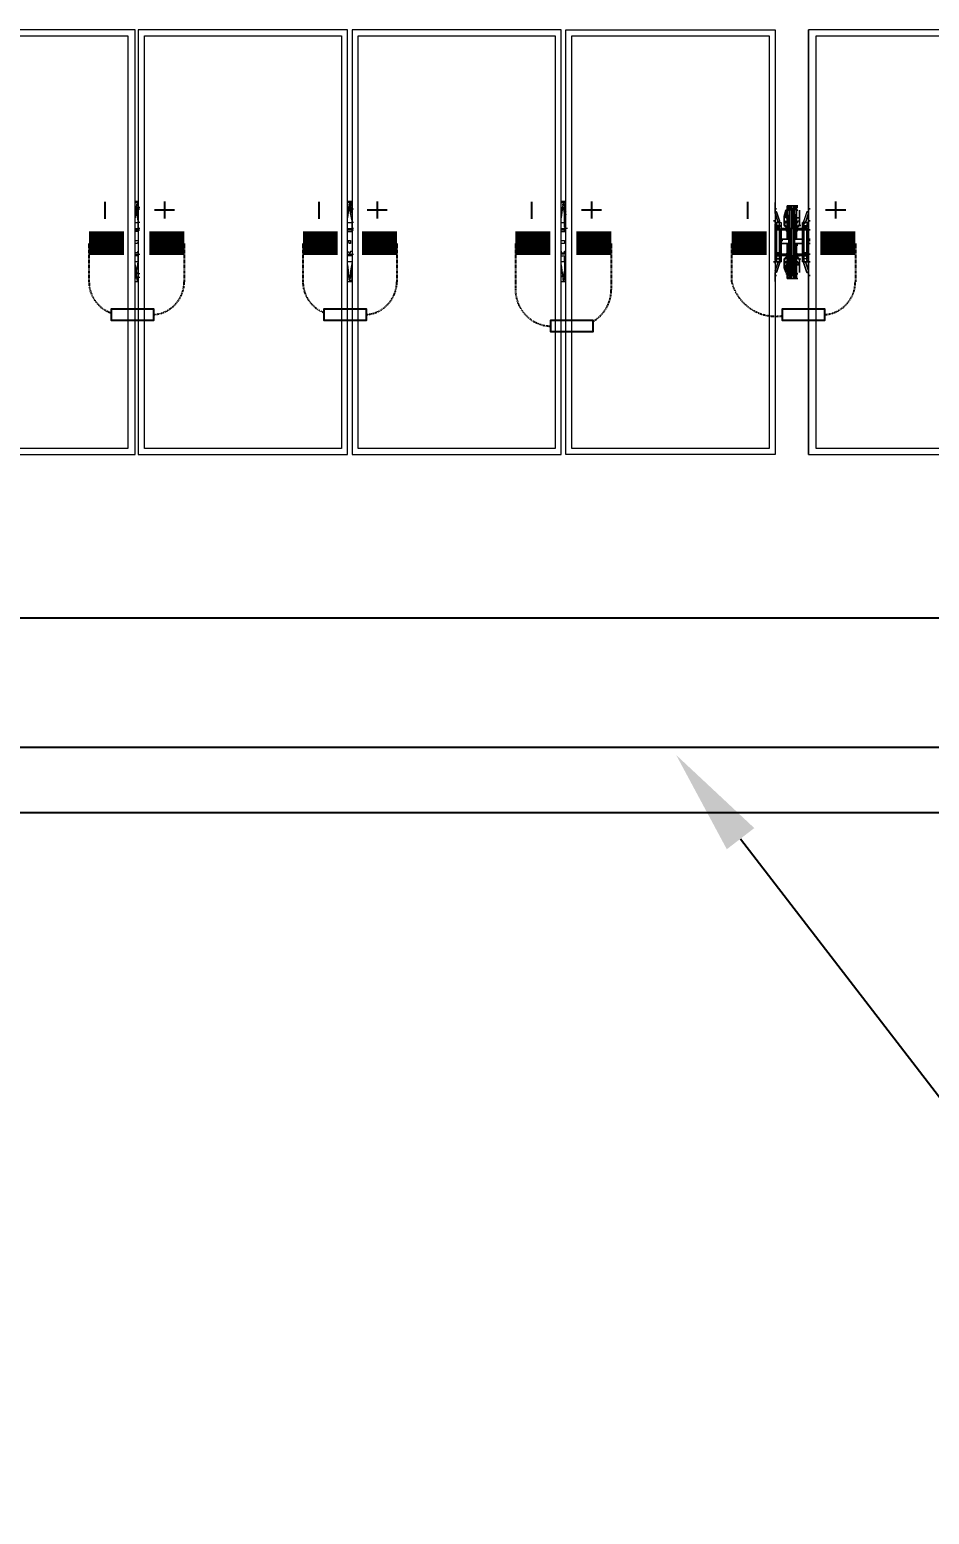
# Model space of a CAD drawing. Header units: feet. Extents: x -13743 to 68376, y -48 to 67763.
# Drawn here: x 4375.5 to 4567.4, y 9135.2 to 9451.6 of the extents above; entities that cross this region are included whole.
import ezdxf
from ezdxf import colors
from ezdxf.entities.mleader import LeaderData, LeaderLine
from ezdxf.lldxf.tags import DXFTag
from ezdxf.math import Vec2, Vec3

# ---------------------------------------------------------------- set-up
doc = ezdxf.new("R2010")
doc.units = ezdxf.units.FT
doc.header["$MEASUREMENT"] = 0
doc.linetypes.add('HIDDEN', pattern=[0.375, 0.25, -0.125])
for name, color, linetype in [('E-DC HARNESS-NEG', 170, 'DC HARNESS CABLE'), ('E-DC HARNESS-POS', 10, 'DC HARNESS CABLE'), ('E-HARN-COMP', 8, 'Continuous'), ('E-TRNK-CABL-NEG', 6, 'HIDDEN'), ('E-TRUNK-CABLE-POS', 6, 'HIDDEN'), ('G-ANNO-TEXT', 1, 'Continuous'), ('Polarity-Text', 7, 'Continuous')]:
    doc.layers.add(name, color=color, linetype=linetype)
doc.styles.add('NEI-A', font='arial.ttf')
doc.styles.get("Standard").update_dxf_attribs({"font": 'arial.ttf'})
tags = doc.linetypes.add('DC HARNESS CABLE', pattern='A,0.5,-0.2,["DH",Standard,S=0.1,R=0,X=-0.1,Y=-0.05],-0.2', length=0.9).pattern_tags.tags
tags[6] = DXFTag(74, 10)

# ---------------------------------------------------------------- blocks, each defined once
blk = doc.blocks.new('A$C4742fff2')
at = {"lineweight": 5}
for points in [[(10.8746, 0), (11.1062, 0), (11.1062, 0.4666), (10.8746, 0.4666)], [(10.8829, 0.0067), (10.8829, 0.46), (11.0979, 0.46), (11.0979, 0.0067)], [(11.1095, 0), (11.3395, 0), (11.3395, 0.4666), (11.1095, 0.4666)], [(11.1162, 0.0067), (11.1162, 0.46), (11.3329, 0.46), (11.3329, 0.0067)], [(11.3445, 0.4666), (11.3445, 0), (11.5745, 0), (11.5745, 0.4666)], [(11.3512, 0.46), (11.5679, 0.46), (11.5679, 0.0067), (11.3512, 0.0067)], [(11.8095, 0), (11.5795, 0), (11.5795, 0.4666), (11.8095, 0.4666)], [(11.5862, 0.0067), (11.5862, 0.46), (11.8029, 0.46), (11.8029, 0.0067)], [(11.8462, 0), (12.0778, 0), (12.0778, 0.4666), (11.8462, 0.4666)], [(11.8545, 0.0067), (11.8545, 0.46), (12.0712, 0.46), (12.0712, 0.0067)], [(11.8095, 0.27), (11.8095, 0.2683), (11.8095, 0.27), (11.8095, 0.2767)], [(11.8145, 0.215), (11.8162, 0.215), (11.8162, 0.2117), (11.8145, 0.2117), (11.8145, 0.215), (11.8112, 0.215), (11.8112, 0.2167), (11.8095, 0.2167), (11.8095, 0.25), (11.8112, 0.25), (11.8112, 0.2517), (11.8095, 0.2517), (11.8095, 0.2533), (11.8095, 0.2517), (11.8112, 0.2517), (11.8112, 0.25), (11.8095, 0.25), (11.8095, 0.2517), (11.8095, 0.25), (11.8095, 0.2167), (11.8112, 0.2167), (11.8112, 0.215), (11.8112, 0.2117), (11.8095, 0.2117), (11.8129, 0.2117), (11.8145, 0.2117), (11.8145, 0.21), (11.8112, 0.2), (11.8145, 0.21), (11.8145, 0.2117), (11.8129, 0.2117), (11.8145, 0.2117), (11.8145, 0.21), (11.8145, 0.2117), (11.8162, 0.2117), (11.8145, 0.2117), (11.8162, 0.2117), (11.8162, 0.215), (11.8145, 0.215), (11.8162, 0.215), (11.8162, 0.2517), (11.8145, 0.2517), (11.8112, 0.2517), (11.8112, 0.255), (11.8095, 0.255), (11.8129, 0.255), (11.8145, 0.255), (11.8145, 0.2567), (11.8112, 0.2667), (11.8145, 0.2567), (11.8145, 0.255), (11.8129, 0.255), (11.8145, 0.255), (11.8145, 0.2567), (11.8145, 0.255), (11.8162, 0.255), (11.8162, 0.2517), (11.8145, 0.2517), (11.8145, 0.255), (11.8129, 0.255), (11.8095, 0.255), (11.8112, 0.255), (11.8112, 0.2517), (11.8145, 0.2517), (11.8145, 0.255), (11.8162, 0.255), (11.8162, 0.2517), (11.8145, 0.2517), (11.8162, 0.2517), (11.8162, 0.215)], [(11.8229, 0.255), (11.8229, 0.25), (11.8212, 0.25), (11.8212, 0.2517), (11.8195, 0.2517), (11.8195, 0.2617), (11.8195, 0.2517), (11.8212, 0.25), (11.8195, 0.2517), (11.8212, 0.2567), (11.8212, 0.255)], [(11.8262, 0.2483), (11.8262, 0.2683), (11.8245, 0.2683), (11.8245, 0.2483)], [(11.8262, 0.2633), (11.8245, 0.2633)], [(11.8262, 0.2617), (11.8245, 0.2617)], [(11.8279, 0.27), (11.8262, 0.27)], [(11.8295, 0.2483), (11.8295, 0.2183), (11.8312, 0.2183), (11.8312, 0.2483), (11.8312, 0.2683), (11.8295, 0.2683), (11.8295, 0.2483), (11.8279, 0.2483), (11.8279, 0.2683), (11.8279, 0.2483)], [(11.8295, 0.2683), (11.8295, 0.2483), (11.8312, 0.2483), (11.8312, 0.2683)], [(11.8345, 0.2717), (11.8329, 0.2717), (11.8329, 0.27), (11.8312, 0.27), (11.8329, 0.27), (11.8312, 0.27), (11.8329, 0.27), (11.8329, 0.2717), (11.8329, 0.2617), (11.8312, 0.2617), (11.8329, 0.2617), (11.8329, 0.24), (11.8329, 0.2383), (11.8312, 0.2383), (11.8329, 0.2383), (11.8329, 0.24), (11.8329, 0.2367), (11.8329, 0.24), (11.8329, 0.2367), (11.8329, 0.24), (11.8329, 0.2617), (11.8329, 0.2717)], [(11.8329, 0.2717), (11.8312, 0.2717)], [(11.8329, 0.2633), (11.8312, 0.2633)], [(11.8345, 0.2733), (11.8329, 0.2733)], [(11.8362, 0.2683), (11.8362, 0.26), (11.8329, 0.26), (11.8329, 0.2683), (11.8345, 0.2683), (11.8329, 0.2683), (11.8329, 0.26), (11.8329, 0.2567), (11.8329, 0.26), (11.8362, 0.26), (11.8362, 0.2683), (11.8362, 0.2517), (11.8362, 0.2533), (11.8362, 0.2517)], [(11.8362, 0.2517), (11.8345, 0.25), (11.8362, 0.2517), (11.8379, 0.2517), (11.8362, 0.2517), (11.8345, 0.25), (11.8362, 0.2517), (11.8345, 0.25), (11.8345, 0.2517), (11.8345, 0.25), (11.8362, 0.2517), (11.8362, 0.2617)], [(11.8462, 0.2683), (11.8462, 0.27), (11.8462, 0.2767), (11.8462, 0.27)], [(11.8112, 0.2467), (11.8095, 0.2467)], [(11.8129, 0.25), (11.8112, 0.2483), (11.8129, 0.2467), (11.8145, 0.2483)], [(11.8129, 0.25), (11.8112, 0.25), (11.8112, 0.2483), (11.8112, 0.2467), (11.8129, 0.2467), (11.8145, 0.2467), (11.8145, 0.2483), (11.8145, 0.25)], [(11.8129, 0.25), (11.8112, 0.25), (11.8112, 0.2483), (11.8112, 0.2467), (11.8129, 0.2467), (11.8145, 0.2467), (11.8145, 0.2483), (11.8145, 0.25)], [(11.8129, 0.25), (11.8112, 0.2483), (11.8129, 0.2467), (11.8145, 0.2483)], [(11.8145, 0.2483), (11.8129, 0.2483)], [(11.8145, 0.2483), (11.8129, 0.2483)], [(11.8162, 0.2483), (11.8212, 0.2483), (11.8229, 0.2483)], [(11.8229, 0.2467), (11.8162, 0.2467)], [(11.8195, 0.26), (11.8195, 0.2583)], [(11.8195, 0.2517), (11.8212, 0.2517), (11.8212, 0.25), (11.8229, 0.25), (11.8229, 0.255), (11.8212, 0.255), (11.8212, 0.2567)], [(11.8229, 0.2483), (11.8212, 0.2483)], [(11.8229, 0.2483), (11.8212, 0.2483)], [(11.8245, 0.2483), (11.8229, 0.2483)], [(11.8262, 0.2183), (11.8245, 0.2183), (11.8245, 0.2483), (11.8245, 0.2183)], [(11.8279, 0.2183), (11.8279, 0.2483), (11.8262, 0.2483), (11.8262, 0.2183)], [(11.8312, 0.2183), (11.8312, 0.2483), (11.8295, 0.2483), (11.8295, 0.2183)], [(11.8362, 0.2567), (11.8362, 0.2517), (11.8345, 0.2517), (11.8345, 0.25), (11.8329, 0.25), (11.8329, 0.255), (11.8345, 0.255), (11.8345, 0.2567)], [(11.8362, 0.2567), (11.8362, 0.2517), (11.8345, 0.2517), (11.8345, 0.25), (11.8329, 0.25), (11.8329, 0.255), (11.8345, 0.255), (11.8345, 0.2567)], [(11.8345, 0.2483), (11.8329, 0.2483), (11.8395, 0.2483)], [(11.8395, 0.2467), (11.8329, 0.2467)], [(11.8362, 0.2583), (11.8362, 0.26)], [(11.8412, 0.255), (11.8412, 0.2567), (11.8412, 0.255), (11.8395, 0.255), (11.8395, 0.2517), (11.8412, 0.2517), (11.8412, 0.2533), (11.8429, 0.255)], [(11.8429, 0.255), (11.8412, 0.2533), (11.8412, 0.2517), (11.8395, 0.2517), (11.8395, 0.215), (11.8412, 0.215), (11.8395, 0.215), (11.8395, 0.2117), (11.8412, 0.2117), (11.8412, 0.21), (11.8412, 0.2117), (11.8395, 0.2117), (11.8395, 0.215), (11.8412, 0.215), (11.8395, 0.215), (11.8395, 0.2517), (11.8412, 0.2517), (11.8395, 0.2517), (11.8395, 0.255), (11.8412, 0.255)], [(11.8429, 0.25), (11.8412, 0.2483), (11.8429, 0.2467), (11.8445, 0.2483)], [(11.8429, 0.25), (11.8412, 0.2483), (11.8429, 0.2467), (11.8445, 0.2483)], [(11.8429, 0.2467), (11.8445, 0.2467), (11.8445, 0.2483), (11.8445, 0.25), (11.8429, 0.25), (11.8412, 0.25), (11.8412, 0.2483), (11.8412, 0.2467)], [(11.8445, 0.2483), (11.8429, 0.2483)], [(11.8445, 0.2483), (11.8429, 0.2483)], [(11.8462, 0.25), (11.8462, 0.2517), (11.8462, 0.25), (11.8462, 0.2167), (11.8445, 0.2167), (11.8462, 0.2167), (11.8462, 0.25), (11.8445, 0.25), (11.8445, 0.2517), (11.8445, 0.25)], [(11.8479, 0.2467), (11.8462, 0.2467)], [(11.1079, 0.235), (11.1095, 0.235), (11.1095, 0.2333), (11.1079, 0.2317), (11.1062, 0.2317), (11.1062, 0.2333), (11.1062, 0.235)], [(11.3412, 0.235), (11.3429, 0.235), (11.3429, 0.2317), (11.3412, 0.2317), (11.3412, 0.2333), (11.3395, 0.2333), (11.3395, 0.235)], [(11.5762, 0.235), (11.5779, 0.235), (11.5779, 0.2317), (11.5745, 0.2317), (11.5745, 0.2333), (11.5745, 0.235)], [(11.8112, 0.2367), (11.8095, 0.2367)], [(11.8112, 0.235), (11.8095, 0.235)], [(11.8112, 0.2317), (11.8095, 0.2317)], [(11.8112, 0.2317), (11.8095, 0.2317)], [(11.8245, 0.2367), (11.8162, 0.2367), (11.8245, 0.2367), (11.8262, 0.2367), (11.8245, 0.2367), (11.8229, 0.2367)], [(11.8229, 0.2367), (11.8229, 0.24)], [(11.8229, 0.23), (11.8229, 0.2317), (11.8229, 0.23), (11.8245, 0.23), (11.8262, 0.23), (11.8245, 0.23)], [(11.8229, 0.2267), (11.8229, 0.23)], [(11.8262, 0.23), (11.8245, 0.23)], [(11.8395, 0.2367), (11.8312, 0.2367)], [(11.8395, 0.235), (11.8395, 0.2317), (11.8312, 0.2317), (11.8395, 0.2317)], [(11.8345, 0.2367), (11.8329, 0.2367)], [(11.8345, 0.2367), (11.8329, 0.2367)], [(11.8329, 0.2317), (11.8329, 0.23), (11.8345, 0.23), (11.8329, 0.23), (11.8329, 0.2267), (11.8329, 0.23)], [(11.8345, 0.23), (11.8329, 0.23), (11.8329, 0.2267), (11.8329, 0.23)], [(11.8479, 0.2367), (11.8462, 0.2367)], [(11.8479, 0.235), (11.8462, 0.235)], [(11.8479, 0.2317), (11.8462, 0.2317)], [(11.8479, 0.2317), (11.8462, 0.2317)], [(11.8145, 0.22), (11.8145, 0.2183), (11.8129, 0.2183), (11.8112, 0.2183), (11.8112, 0.22), (11.8095, 0.22), (11.8112, 0.22), (11.8129, 0.22), (11.8145, 0.22), (11.8129, 0.22), (11.8145, 0.22), (11.8129, 0.22), (11.8145, 0.22), (11.8129, 0.22), (11.8145, 0.22), (11.8129, 0.22), (11.8145, 0.22), (11.8129, 0.22), (11.8145, 0.22), (11.8129, 0.22), (11.8145, 0.22), (11.8129, 0.22), (11.8145, 0.22), (11.8129, 0.22)], [(11.8095, 0.2167), (11.8095, 0.215)], [(11.8095, 0.2133), (11.8095, 0.215), (11.8145, 0.215), (11.8145, 0.2117), (11.8129, 0.2117), (11.8095, 0.2117), (11.8112, 0.2117), (11.8112, 0.215), (11.8095, 0.215)], [(11.8129, 0.2217), (11.8112, 0.2217), (11.8112, 0.22), (11.8112, 0.2183), (11.8129, 0.2183), (11.8145, 0.2183), (11.8145, 0.22), (11.8145, 0.2217)], [(11.8129, 0.2217), (11.8112, 0.22), (11.8129, 0.2183), (11.8145, 0.22)], [(11.8129, 0.2217), (11.8112, 0.22), (11.8129, 0.2183), (11.8145, 0.22)], [(11.8129, 0.2217), (11.8112, 0.2217), (11.8112, 0.22), (11.8112, 0.2183), (11.8129, 0.2183), (11.8145, 0.2183), (11.8145, 0.22), (11.8145, 0.2217)], [(11.8145, 0.22), (11.8145, 0.2183), (11.8129, 0.2183), (11.8112, 0.2183), (11.8112, 0.22), (11.8129, 0.22)], [(11.8129, 0.22), (11.8145, 0.22), (11.8129, 0.22), (11.8129, 0.2217)], [(11.8229, 0.2117), (11.8229, 0.2083), (11.8229, 0.2117), (11.8212, 0.2117), (11.8212, 0.21), (11.8195, 0.215), (11.8212, 0.215), (11.8212, 0.2167), (11.8229, 0.2167)], [(11.8195, 0.215), (11.8212, 0.2167), (11.8212, 0.215), (11.8212, 0.2167), (11.8195, 0.215), (11.8212, 0.2167)], [(11.8212, 0.21), (11.8195, 0.215), (11.8212, 0.215), (11.8212, 0.2167), (11.8229, 0.2167), (11.8229, 0.2117), (11.8212, 0.2117)], [(11.8212, 0.2), (11.8195, 0.205), (11.8195, 0.215), (11.8195, 0.2133), (11.8195, 0.215), (11.8195, 0.205), (11.8212, 0.2), (11.8212, 0.2083), (11.8229, 0.2083), (11.8229, 0.1983), (11.8212, 0.1983), (11.8229, 0.1983), (11.8229, 0.2083), (11.8212, 0.2083)], [(11.8229, 0.2183), (11.8212, 0.2183)], [(11.8345, 0.2167), (11.8362, 0.215), (11.8345, 0.2167), (11.8345, 0.215)], [(11.8429, 0.2217), (11.8412, 0.22), (11.8429, 0.2183), (11.8445, 0.22)], [(11.8429, 0.2183), (11.8445, 0.2183), (11.8445, 0.22), (11.8445, 0.2217), (11.8429, 0.2217), (11.8412, 0.2217), (11.8412, 0.22), (11.8412, 0.2183)], [(11.8429, 0.2217), (11.8412, 0.22), (11.8429, 0.2183), (11.8445, 0.22)], [(11.8429, 0.2183), (11.8445, 0.2183), (11.8445, 0.22), (11.8445, 0.2217), (11.8429, 0.2217), (11.8412, 0.2217), (11.8412, 0.22), (11.8412, 0.2183)], [(11.8429, 0.2117), (11.8412, 0.2117), (11.8429, 0.2117), (11.8462, 0.2117), (11.8445, 0.2133), (11.8445, 0.215), (11.8462, 0.215), (11.8462, 0.2167), (11.8462, 0.215), (11.8462, 0.2133), (11.8462, 0.215), (11.8445, 0.215), (11.8445, 0.2167), (11.8445, 0.215), (11.8412, 0.215), (11.8412, 0.2133)], [(11.8445, 0.2117), (11.8429, 0.2117), (11.8412, 0.2117), (11.8412, 0.21), (11.8445, 0.2), (11.8412, 0.21), (11.8412, 0.2117), (11.8429, 0.2117), (11.8462, 0.2117), (11.8445, 0.2133), (11.8445, 0.215), (11.8412, 0.215), (11.8412, 0.2133), (11.8429, 0.2117)], [(11.8429, 0.22), (11.8445, 0.22), (11.8429, 0.2217)], [(11.8429, 0.22), (11.8445, 0.22), (11.8429, 0.2217)], [(11.8479, 0.22), (11.8462, 0.22)], [(11.8095, 0.19), (11.8095, 0.1967), (11.8095, 0.1983), (11.8095, 0.1967)], [(11.8195, 0.21), (11.8195, 0.2083)], [(11.8245, 0.195), (11.8262, 0.195), (11.8262, 0.1967), (11.8262, 0.195), (11.8262, 0.1967), (11.8279, 0.1967), (11.8262, 0.1967), (11.8262, 0.195), (11.8245, 0.195), (11.8262, 0.195), (11.8245, 0.195), (11.8245, 0.1933), (11.8229, 0.1933), (11.8245, 0.1933), (11.8245, 0.195), (11.8262, 0.195)], [(11.8262, 0.205), (11.8245, 0.205)], [(11.8262, 0.2033), (11.8245, 0.2033)], [(11.8262, 0.195), (11.8262, 0.1967)], [(11.8312, 0.2), (11.8295, 0.2)], [(11.8312, 0.1967), (11.8295, 0.1967)], [(11.8295, 0.1967), (11.8295, 0.195)], [(11.8329, 0.2033), (11.8312, 0.2033)], [(11.8329, 0.1967), (11.8312, 0.1967)], [(11.8362, 0.21), (11.8345, 0.21), (11.8345, 0.2117), (11.8329, 0.2117), (11.8329, 0.2083), (11.8362, 0.2083)], [(11.8462, 0.1967), (11.8462, 0.1983), (11.8462, 0.1967), (11.8462, 0.19)], [(11.8245, 0.1933), (11.8245, 0.195), (11.8262, 0.195), (11.8279, 0.195), (11.8262, 0.195), (11.8245, 0.195), (11.8245, 0.1933), (11.8262, 0.1933), (11.8245, 0.1933), (11.8262, 0.1933)], [(11.8329, 0.195), (11.8312, 0.195)]]:
    blk.add_lwpolyline(points, close=True, dxfattribs=at)
for points in [[(11.8029, 0.46), (11.8029, 0.0067)], [(11.8095, 0.4666), (11.8095, 0)], [(11.8462, 0), (11.8462, 0.4666)], [(11.8545, 0.0067), (11.8545, 0.46)], [(11.1062, 0.2783), (11.1095, 0.2783)], [(11.3395, 0.2783), (11.3445, 0.2783)], [(11.5745, 0.2783), (11.5795, 0.2783)], [(11.1062, 0.2733), (11.1062, 0.27)], [(11.1095, 0.27), (11.1095, 0.2717), (11.1079, 0.2717), (11.1079, 0.275), (11.1095, 0.275)], [(11.1112, 0.255), (11.1095, 0.255), (11.1095, 0.2567), (11.1079, 0.265), (11.1079, 0.275)], [(11.3462, 0.255), (11.3445, 0.255), (11.3445, 0.2567), (11.3429, 0.265), (11.3412, 0.275), (11.3429, 0.275), (11.3429, 0.2717), (11.3445, 0.27)], [(11.3412, 0.2733), (11.3412, 0.27)], [(11.5795, 0.255), (11.5779, 0.255), (11.5779, 0.265), (11.5762, 0.275), (11.5779, 0.2733), (11.5779, 0.2717), (11.5779, 0.27)], [(11.5762, 0.2733), (11.5762, 0.27)], [(11.8095, 0.27), (11.8095, 0.27)], [(11.8095, 0.2667), (11.8095, 0.2667)], [(11.8095, 0.2667), (11.8095, 0.2667)], [(11.8229, 0.22), (11.8162, 0.22), (11.8229, 0.22), (11.8229, 0.2183), (11.8245, 0.2183), (11.8245, 0.1983), (11.8262, 0.1983), (11.8262, 0.1967), (11.8279, 0.1967), (11.8279, 0.2), (11.8279, 0.2183), (11.8295, 0.2183), (11.8295, 0.1983), (11.8312, 0.1983), (11.8312, 0.2183), (11.8312, 0.1983), (11.8295, 0.1983), (11.8295, 0.2183), (11.8279, 0.2183), (11.8279, 0.2), (11.8262, 0.2), (11.8279, 0.2), (11.8279, 0.1967), (11.8262, 0.1967), (11.8262, 0.1983), (11.8262, 0.2183), (11.8279, 0.2183), (11.8279, 0.2483), (11.8262, 0.2483), (11.8262, 0.2683), (11.8245, 0.2683), (11.8245, 0.2483), (11.8262, 0.2483), (11.8262, 0.2183), (11.8262, 0.1983), (11.8245, 0.1983), (11.8245, 0.2183)], [(11.8212, 0.2517), (11.8195, 0.2517), (11.8212, 0.25), (11.8212, 0.2517), (11.8212, 0.25), (11.8195, 0.2517), (11.8195, 0.2617), (11.8212, 0.2683), (11.8229, 0.2683), (11.8229, 0.26), (11.8229, 0.2567), (11.8229, 0.26), (11.8229, 0.2683), (11.8245, 0.2683), (11.8245, 0.27), (11.8229, 0.2717), (11.8229, 0.2733), (11.8229, 0.2717), (11.8229, 0.27), (11.8245, 0.27)], [(11.8229, 0.2683), (11.8212, 0.2683), (11.8212, 0.26), (11.8229, 0.26), (11.8212, 0.26), (11.8212, 0.2683), (11.8195, 0.2617), (11.8195, 0.2517), (11.8195, 0.2533), (11.8195, 0.2517), (11.8212, 0.25), (11.8195, 0.2517), (11.8212, 0.2517)], [(11.8195, 0.2617), (11.8195, 0.2617)], [(11.8195, 0.2617), (11.8195, 0.2617)], [(11.8295, 0.27), (11.8312, 0.27), (11.8295, 0.27), (11.8279, 0.27), (11.8279, 0.2683), (11.8262, 0.2683), (11.8262, 0.2717), (11.8245, 0.2717), (11.8262, 0.2717), (11.8245, 0.2717), (11.8245, 0.2733), (11.8229, 0.2733), (11.8245, 0.2733), (11.8245, 0.2717), (11.8229, 0.2717), (11.8229, 0.2617), (11.8229, 0.24), (11.8245, 0.2383), (11.8229, 0.24), (11.8229, 0.2617), (11.8229, 0.2717), (11.8245, 0.27), (11.8245, 0.2683)], [(11.8279, 0.27), (11.8262, 0.27), (11.8279, 0.27), (11.8295, 0.27), (11.8312, 0.27), (11.8295, 0.27), (11.8279, 0.27), (11.8279, 0.2683), (11.8262, 0.2683), (11.8262, 0.2717), (11.8245, 0.2717), (11.8262, 0.2717), (11.8245, 0.2717), (11.8229, 0.2717), (11.8229, 0.27), (11.8245, 0.27), (11.8262, 0.27), (11.8245, 0.27)], [(11.8245, 0.2733), (11.8295, 0.2733), (11.8329, 0.2733), (11.8329, 0.2717), (11.8312, 0.2717), (11.8329, 0.2717), (11.8312, 0.27), (11.8312, 0.2683), (11.8312, 0.27), (11.8329, 0.2717), (11.8329, 0.2733), (11.8312, 0.2733), (11.8312, 0.2717), (11.8295, 0.2717), (11.8295, 0.2683), (11.8312, 0.2683), (11.8295, 0.2683), (11.8295, 0.2717), (11.8312, 0.2717), (11.8295, 0.2717), (11.8312, 0.2717), (11.8295, 0.2717), (11.8312, 0.2717), (11.8295, 0.2717), (11.8312, 0.2717), (11.8295, 0.2717), (11.8312, 0.2733), (11.8329, 0.2733), (11.8312, 0.2733), (11.8295, 0.2717), (11.8312, 0.2717), (11.8312, 0.2733), (11.8329, 0.2733), (11.8295, 0.2733), (11.8245, 0.2733), (11.8262, 0.2717), (11.8279, 0.2717), (11.8262, 0.2717), (11.8279, 0.2717), (11.8262, 0.2717), (11.8279, 0.2717), (11.8262, 0.2717), (11.8245, 0.2733), (11.8262, 0.2733), (11.8245, 0.2733), (11.8262, 0.2733), (11.8245, 0.2733), (11.8262, 0.2733)], [(11.8345, 0.2683), (11.8329, 0.2683)], [(11.8362, 0.2617), (11.8362, 0.2617)], [(11.8362, 0.2617), (11.8362, 0.2617)], [(11.8445, 0.2667), (11.8412, 0.2567), (11.8412, 0.255), (11.8429, 0.255)], [(11.8445, 0.2667), (11.8412, 0.2567), (11.8412, 0.255), (11.8429, 0.255)], [(11.8462, 0.2667), (11.8462, 0.2667)], [(11.8462, 0.2667), (11.8462, 0.2667)], [(11.1062, 0.2483), (11.1095, 0.2483)], [(11.1062, 0.2467), (11.1095, 0.2467), (11.1112, 0.2467)], [(11.1095, 0.2467), (11.1095, 0.245), (11.1062, 0.245)], [(11.1112, 0.2483), (11.1095, 0.2483), (11.1095, 0.255)], [(11.3395, 0.2483), (11.3445, 0.2483)], [(11.3395, 0.2467), (11.3445, 0.2467), (11.3462, 0.2467)], [(11.3395, 0.245), (11.3429, 0.245), (11.3445, 0.245), (11.3445, 0.2467)], [(11.3462, 0.2483), (11.3445, 0.2483), (11.3445, 0.255)], [(11.5745, 0.2483), (11.5795, 0.2483), (11.5779, 0.2483)], [(11.5745, 0.2467), (11.5779, 0.2467), (11.5795, 0.2467)], [(11.5745, 0.245), (11.5779, 0.245), (11.5795, 0.245)], [(11.5812, 0.2483), (11.5795, 0.2483), (11.5779, 0.25), (11.5779, 0.255)], [(11.5779, 0.245), (11.5779, 0.2467)], [(11.8129, 0.2467), (11.8145, 0.2467), (11.8145, 0.2483), (11.8129, 0.2483), (11.8145, 0.2483), (11.8145, 0.2467), (11.8129, 0.2467), (11.8112, 0.2467), (11.8112, 0.2483), (11.8112, 0.2467), (11.8129, 0.2467), (11.8145, 0.2467)], [(11.8129, 0.2483), (11.8112, 0.2483)], [(11.8129, 0.2483), (11.8112, 0.2483)], [(11.8129, 0.25), (11.8129, 0.2483), (11.8129, 0.25)], [(11.8129, 0.2483), (11.8129, 0.25), (11.8129, 0.2483)], [(11.8129, 0.2483), (11.8145, 0.2483)], [(11.8129, 0.2483), (11.8145, 0.2483)], [(11.8129, 0.2483), (11.8145, 0.2483)], [(11.8129, 0.2483), (11.8145, 0.2483)], [(11.8129, 0.2483), (11.8145, 0.2483)], [(11.8129, 0.2483), (11.8145, 0.2483)], [(11.8129, 0.2483), (11.8145, 0.2483)], [(11.8129, 0.2483), (11.8145, 0.2483)], [(11.8129, 0.2483), (11.8145, 0.2483)], [(11.8129, 0.2483), (11.8145, 0.2483)], [(11.8129, 0.2483), (11.8145, 0.2483)], [(11.8129, 0.2483), (11.8145, 0.2483)], [(11.8129, 0.2483), (11.8145, 0.2483)], [(11.8129, 0.2483), (11.8145, 0.2483)], [(11.8145, 0.2517), (11.8145, 0.2517)], [(11.8162, 0.2517), (11.8162, 0.2517)], [(11.8162, 0.2517), (11.8162, 0.2517)], [(11.8212, 0.2483), (11.8229, 0.2483)], [(11.8229, 0.245), (11.8212, 0.2467)], [(11.8329, 0.2483), (11.8345, 0.2483), (11.8329, 0.2483), (11.8345, 0.2483), (11.8362, 0.2483), (11.8345, 0.2483), (11.8362, 0.2483)], [(11.8345, 0.2467), (11.8329, 0.245)], [(11.8395, 0.2517), (11.8395, 0.2517)], [(11.8395, 0.2517), (11.8395, 0.2517)], [(11.8412, 0.2517), (11.8445, 0.2517)], [(11.8412, 0.2517), (11.8412, 0.2517)], [(11.8412, 0.2517), (11.8445, 0.2517)], [(11.8412, 0.2517), (11.8412, 0.2517)], [(11.8412, 0.2483), (11.8412, 0.2467), (11.8429, 0.2467), (11.8445, 0.2467), (11.8445, 0.2483), (11.8445, 0.25), (11.8429, 0.25), (11.8412, 0.25), (11.8412, 0.2483), (11.8412, 0.2467), (11.8429, 0.2467)], [(11.8429, 0.2483), (11.8412, 0.2483)], [(11.8429, 0.2483), (11.8412, 0.2483), (11.8412, 0.2467), (11.8445, 0.2467)], [(11.8462, 0.255), (11.8429, 0.255)], [(11.8429, 0.255), (11.8445, 0.255)], [(11.8462, 0.255), (11.8429, 0.255)], [(11.8429, 0.255), (11.8445, 0.255)], [(11.8445, 0.2483), (11.8429, 0.25), (11.8429, 0.2483)], [(11.8429, 0.2483), (11.8429, 0.25), (11.8445, 0.2483)], [(11.8429, 0.2483), (11.8445, 0.2483)], [(11.8429, 0.2483), (11.8445, 0.2483)], [(11.8429, 0.2483), (11.8445, 0.2483)], [(11.8429, 0.2483), (11.8445, 0.2483)], [(11.8429, 0.2483), (11.8445, 0.2483)], [(11.8429, 0.2483), (11.8445, 0.2483)], [(11.8429, 0.2483), (11.8445, 0.2483)], [(11.8429, 0.2483), (11.8445, 0.2483)], [(11.8429, 0.2483), (11.8445, 0.2483)], [(11.8429, 0.2483), (11.8445, 0.2483)], [(11.8429, 0.2483), (11.8445, 0.2483)], [(11.8429, 0.2483), (11.8445, 0.2483)], [(11.8429, 0.2483), (11.8445, 0.2483)], [(11.8429, 0.2483), (11.8445, 0.2483)], [(11.8429, 0.2467), (11.8445, 0.2467)], [(11.8429, 0.2467), (11.8445, 0.2467)], [(11.8462, 0.255), (11.8445, 0.2533), (11.8445, 0.2517), (11.8462, 0.2517), (11.8462, 0.2533)], [(11.8462, 0.255), (11.8445, 0.2533), (11.8445, 0.2517), (11.8462, 0.2517), (11.8462, 0.2533)], [(11.8445, 0.2483), (11.8445, 0.2467)], [(11.8445, 0.2467), (11.8445, 0.2483)], [(11.8179, 0.2317), (11.8162, 0.2317), (11.8245, 0.2317), (11.8162, 0.2317), (11.8162, 0.235), (11.8179, 0.235), (11.8162, 0.235), (11.8162, 0.2317)], [(11.8229, 0.2367), (11.8229, 0.24)], [(11.8229, 0.24), (11.8229, 0.2367)], [(11.8229, 0.2367), (11.8245, 0.2367)], [(11.8229, 0.2367), (11.8245, 0.2367)], [(11.8229, 0.2367), (11.8245, 0.2367)], [(11.8229, 0.2367), (11.8245, 0.2367)], [(11.8229, 0.2367), (11.8245, 0.2367)], [(11.8229, 0.23), (11.8229, 0.2317)], [(11.8229, 0.2317), (11.8229, 0.23)], [(11.8229, 0.23), (11.8229, 0.2267)], [(11.8229, 0.23), (11.8229, 0.2267)], [(11.8229, 0.23), (11.8245, 0.23)], [(11.8312, 0.1933), (11.8329, 0.1933), (11.8329, 0.195), (11.8312, 0.1967), (11.8312, 0.1983), (11.8312, 0.1967), (11.8329, 0.195), (11.8329, 0.1967), (11.8329, 0.205), (11.8312, 0.205), (11.8329, 0.205), (11.8329, 0.2267), (11.8329, 0.2283), (11.8312, 0.2283), (11.8329, 0.2283), (11.8329, 0.2267), (11.8329, 0.205), (11.8329, 0.1967), (11.8312, 0.1967), (11.8329, 0.1967), (11.8329, 0.195), (11.8329, 0.1967), (11.8312, 0.1967), (11.8295, 0.1967), (11.8279, 0.1967), (11.8262, 0.1967), (11.8279, 0.1967), (11.8262, 0.1967), (11.8245, 0.1967), (11.8229, 0.1967), (11.8229, 0.195), (11.8229, 0.1967), (11.8229, 0.205), (11.8229, 0.2267), (11.8229, 0.2283), (11.8245, 0.2283), (11.8229, 0.2283), (11.8229, 0.2267), (11.8229, 0.205), (11.8229, 0.1967), (11.8229, 0.195), (11.8229, 0.1967), (11.8245, 0.1967), (11.8262, 0.1967), (11.8279, 0.1967)], [(11.8245, 0.2367), (11.8262, 0.2367)], [(11.8245, 0.2367), (11.8262, 0.2367)], [(11.8329, 0.2367), (11.8345, 0.2367)], [(11.8329, 0.2367), (11.8345, 0.2367)], [(11.8329, 0.2367), (11.8345, 0.2367)], [(11.8329, 0.2367), (11.8345, 0.2367)], [(11.8329, 0.2367), (11.8345, 0.2367)], [(11.8329, 0.23), (11.8329, 0.2317)], [(11.8329, 0.23), (11.8329, 0.2317)], [(11.8329, 0.23), (11.8345, 0.23)], [(11.1079, 0.1933), (11.1079, 0.2017), (11.1095, 0.2117), (11.1095, 0.2183), (11.1095, 0.22), (11.1095, 0.2233), (11.1079, 0.2217), (11.1062, 0.2217), (11.1062, 0.2233)], [(11.1062, 0.22), (11.1095, 0.22), (11.1112, 0.22)], [(11.1095, 0.2183), (11.1062, 0.2183)], [(11.3395, 0.2233), (11.3412, 0.2217), (11.3429, 0.2217), (11.3429, 0.2233), (11.3445, 0.2233), (11.3445, 0.22), (11.3445, 0.2183), (11.3445, 0.2117), (11.3429, 0.2017), (11.3429, 0.195), (11.3412, 0.1933), (11.3429, 0.1933)], [(11.3395, 0.22), (11.3445, 0.22), (11.3462, 0.22)], [(11.3445, 0.2183), (11.3395, 0.2183)], [(11.5745, 0.2233), (11.5745, 0.2217), (11.5779, 0.2217), (11.5779, 0.2233), (11.5795, 0.2233)], [(11.5779, 0.2117), (11.5779, 0.2167), (11.5795, 0.2183), (11.5795, 0.22), (11.5779, 0.22), (11.5745, 0.22)], [(11.5745, 0.2183), (11.5779, 0.2183), (11.5795, 0.2183)], [(11.5779, 0.22), (11.5779, 0.2233)], [(11.8129, 0.22), (11.8129, 0.2217), (11.8129, 0.22)], [(11.8129, 0.2183), (11.8145, 0.2183)], [(11.8145, 0.215), (11.8145, 0.215)], [(11.8145, 0.215), (11.8145, 0.215)], [(11.8162, 0.22), (11.8212, 0.22), (11.8229, 0.2217)], [(11.8212, 0.2183), (11.8229, 0.2183), (11.8212, 0.2183), (11.8229, 0.2183), (11.8162, 0.2183)], [(11.8162, 0.215), (11.8162, 0.215)], [(11.8162, 0.215), (11.8162, 0.215)], [(11.8212, 0.215), (11.8195, 0.215), (11.8212, 0.2167), (11.8195, 0.215), (11.8195, 0.205), (11.8195, 0.215)], [(11.8329, 0.2217), (11.8345, 0.22), (11.8395, 0.22), (11.8329, 0.22), (11.8395, 0.22)], [(11.8395, 0.2183), (11.8329, 0.2183), (11.8345, 0.2183), (11.8362, 0.2183), (11.8345, 0.2183), (11.8329, 0.2183), (11.8329, 0.22)], [(11.8345, 0.2183), (11.8362, 0.2183), (11.8345, 0.2183), (11.8329, 0.2183)], [(11.8362, 0.215), (11.8345, 0.2167), (11.8362, 0.215), (11.8362, 0.205), (11.8362, 0.215), (11.8345, 0.2167), (11.8362, 0.215), (11.8362, 0.21), (11.8362, 0.2083), (11.8362, 0.2), (11.8362, 0.205), (11.8362, 0.215), (11.8362, 0.2133), (11.8362, 0.215), (11.8362, 0.205), (11.8362, 0.2), (11.8362, 0.2083), (11.8329, 0.2083), (11.8329, 0.1983), (11.8345, 0.1983), (11.8329, 0.1983), (11.8345, 0.1983), (11.8329, 0.1983), (11.8329, 0.2083), (11.8329, 0.2117), (11.8345, 0.2117), (11.8345, 0.21), (11.8362, 0.21), (11.8362, 0.215), (11.8345, 0.215), (11.8345, 0.2167), (11.8329, 0.2167), (11.8329, 0.2117), (11.8329, 0.2167), (11.8345, 0.2167), (11.8345, 0.215), (11.8362, 0.215), (11.8379, 0.215)], [(11.8395, 0.215), (11.8395, 0.215)], [(11.8395, 0.215), (11.8395, 0.215)], [(11.8445, 0.22), (11.8429, 0.22), (11.8445, 0.22), (11.8429, 0.22), (11.8445, 0.22), (11.8429, 0.22), (11.8445, 0.22), (11.8429, 0.22), (11.8445, 0.22), (11.8429, 0.22), (11.8445, 0.22), (11.8429, 0.22), (11.8445, 0.22), (11.8429, 0.22), (11.8445, 0.22), (11.8429, 0.22), (11.8445, 0.22), (11.8445, 0.2183), (11.8429, 0.2183), (11.8412, 0.2183), (11.8412, 0.22), (11.8429, 0.22), (11.8412, 0.22), (11.8412, 0.2183), (11.8445, 0.2183), (11.8445, 0.22), (11.8462, 0.22)], [(11.8412, 0.215), (11.8412, 0.215)], [(11.8412, 0.215), (11.8412, 0.215)], [(11.8445, 0.2183), (11.8462, 0.2183)], [(11.1062, 0.1967), (11.1062, 0.1933)], [(11.1095, 0.1983), (11.1095, 0.195), (11.1079, 0.195), (11.1079, 0.1917), (11.1095, 0.1917)], [(11.3445, 0.1983), (11.3429, 0.195), (11.3429, 0.1933), (11.3412, 0.1933), (11.3412, 0.1917), (11.3412, 0.1933), (11.3412, 0.1967)], [(11.5795, 0.2117), (11.5779, 0.2117), (11.5779, 0.2017), (11.5762, 0.195), (11.5762, 0.1933), (11.5762, 0.1917)], [(11.5779, 0.1983), (11.5779, 0.195), (11.5779, 0.1933), (11.5762, 0.1933), (11.5762, 0.1917), (11.5779, 0.1917)], [(11.5762, 0.1967), (11.5762, 0.1933), (11.5779, 0.1933)], [(11.8095, 0.2), (11.8095, 0.2)], [(11.8095, 0.2), (11.8095, 0.2)], [(11.8195, 0.205), (11.8195, 0.205)], [(11.8229, 0.1983), (11.8245, 0.1983), (11.8245, 0.1967), (11.8229, 0.195), (11.8229, 0.1933), (11.8229, 0.195), (11.8245, 0.1967), (11.8245, 0.1983)], [(11.8312, 0.1933), (11.8262, 0.1933), (11.8312, 0.1933), (11.8312, 0.195), (11.8312, 0.1933), (11.8329, 0.1933), (11.8312, 0.1933), (11.8312, 0.195), (11.8295, 0.195), (11.8312, 0.195), (11.8295, 0.195), (11.8295, 0.1967), (11.8312, 0.1967), (11.8295, 0.1967), (11.8295, 0.1983), (11.8279, 0.1983), (11.8295, 0.1983), (11.8295, 0.1967), (11.8295, 0.195), (11.8312, 0.195), (11.8329, 0.195), (11.8312, 0.195), (11.8312, 0.1933), (11.8329, 0.1933), (11.8345, 0.1933), (11.8329, 0.1933), (11.8329, 0.195), (11.8329, 0.1967), (11.8312, 0.1967), (11.8295, 0.1967), (11.8312, 0.1967)], [(11.8295, 0.195), (11.8295, 0.1967)], [(11.8295, 0.195), (11.8295, 0.1967)], [(11.8345, 0.2), (11.8345, 0.2)], [(11.8345, 0.2), (11.8345, 0.2)], [(11.8362, 0.205), (11.8362, 0.205)], [(11.8362, 0.205), (11.8362, 0.205)], [(11.8462, 0.2), (11.8462, 0.2)], [(11.8462, 0.2), (11.8462, 0.2)], [(11.8462, 0.1967), (11.8462, 0.1967)], [(11.1062, 0.19), (11.1095, 0.19)], [(11.1095, 0.1933), (11.1079, 0.1933), (11.1079, 0.1917)], [(11.3395, 0.19), (11.3445, 0.19)], [(11.3412, 0.1917), (11.3429, 0.1917)], [(11.5745, 0.19), (11.5795, 0.19)]]:
    blk.add_lwpolyline(points, dxfattribs=at)
at = {"color": 8, "lineweight": 5, "true_color": 0x808080}
for points in [[(11.1062, 0.2767), (11.1095, 0.2767)], [(11.1095, 0.2733), (11.1095, 0.275), (11.1079, 0.275), (11.1062, 0.26)], [(11.1062, 0.2733), (11.1062, 0.2733)], [(11.1062, 0.2717), (11.1062, 0.27), (11.1062, 0.2717), (11.1079, 0.2717)], [(11.1095, 0.2633), (11.1095, 0.2717), (11.1112, 0.2717)], [(11.1095, 0.2667), (11.1095, 0.27), (11.1112, 0.27)], [(11.3395, 0.2767), (11.3445, 0.2767)], [(11.3445, 0.2733), (11.3445, 0.275), (11.3412, 0.275), (11.3395, 0.26)], [(11.3412, 0.2717), (11.3395, 0.27), (11.3412, 0.2717), (11.3395, 0.2717)], [(11.3412, 0.2733), (11.3412, 0.2733)], [(11.3445, 0.2717), (11.3429, 0.2717), (11.3429, 0.27), (11.3445, 0.2633)], [(11.3445, 0.2667), (11.3445, 0.27), (11.3462, 0.27)], [(11.5745, 0.2767), (11.5795, 0.2767)], [(11.5795, 0.2733), (11.5779, 0.275), (11.5762, 0.275), (11.5745, 0.26)], [(11.5762, 0.2733), (11.5762, 0.2733)], [(11.5795, 0.2717), (11.5779, 0.2717), (11.5779, 0.27), (11.5795, 0.2633)], [(11.5795, 0.27), (11.5779, 0.27), (11.5779, 0.2683), (11.5795, 0.2667)], [(11.8245, 0.2733), (11.8245, 0.2733)], [(11.8245, 0.2733), (11.8245, 0.2733)], [(11.8312, 0.2733), (11.8312, 0.2733)], [(11.8312, 0.2733), (11.8312, 0.2733)], [(11.1062, 0.255), (11.1095, 0.255)], [(11.3395, 0.255), (11.3445, 0.255)], [(11.5745, 0.255), (11.5779, 0.255)], [(11.8245, 0.23), (11.8262, 0.23)], [(11.8245, 0.23), (11.8262, 0.23)], [(11.1095, 0.2117), (11.1062, 0.2117)], [(11.1062, 0.2083), (11.1079, 0.1933)], [(11.1062, 0.1983), (11.1062, 0.195), (11.1062, 0.1967)], [(11.1095, 0.205), (11.1095, 0.195), (11.1112, 0.195)], [(11.1112, 0.1983), (11.1095, 0.1983), (11.1095, 0.2)], [(11.3445, 0.2117), (11.3395, 0.2117)], [(11.3395, 0.2083), (11.3412, 0.1933)], [(11.3412, 0.195), (11.3395, 0.1983)], [(11.3395, 0.1967), (11.3412, 0.195), (11.3395, 0.195)], [(11.3445, 0.195), (11.3429, 0.195), (11.3429, 0.1967), (11.3445, 0.205)], [(11.3445, 0.1983), (11.3445, 0.2)], [(11.5779, 0.2117), (11.5745, 0.2117)], [(11.5745, 0.2083), (11.5762, 0.1933)], [(11.5745, 0.1967), (11.5745, 0.195), (11.5745, 0.1983)], [(11.5795, 0.195), (11.5779, 0.195), (11.5779, 0.1967), (11.5795, 0.205)], [(11.5795, 0.1983), (11.5779, 0.1983), (11.5795, 0.2)], [(11.8245, 0.1967), (11.8262, 0.1967)], [(11.8245, 0.1967), (11.8262, 0.1967)], [(11.8245, 0.1967), (11.8262, 0.1967)], [(11.8245, 0.1967), (11.8262, 0.1967)], [(11.8262, 0.1967), (11.8279, 0.1967)], [(11.8262, 0.1967), (11.8279, 0.1967)], [(11.8295, 0.1967), (11.8312, 0.1967)], [(11.8295, 0.1967), (11.8312, 0.1967)], [(11.8312, 0.1967), (11.8329, 0.1967)], [(11.8312, 0.1967), (11.8329, 0.1967)], [(11.8312, 0.1967), (11.8329, 0.1967)], [(11.8312, 0.1967), (11.8329, 0.1967)], [(11.8329, 0.1967), (11.8329, 0.205)], [(11.8329, 0.1967), (11.8329, 0.205)], [(11.1062, 0.1933), (11.1062, 0.1933)], [(11.1062, 0.19), (11.1095, 0.19)], [(11.1079, 0.1917), (11.1095, 0.1917), (11.1095, 0.1933)], [(11.3395, 0.19), (11.3445, 0.19)], [(11.3412, 0.1917), (11.3445, 0.1917), (11.3445, 0.1933)], [(11.3412, 0.1933), (11.3412, 0.1933)], [(11.5745, 0.1933), (11.5745, 0.1933)], [(11.5745, 0.19), (11.5795, 0.19)], [(11.5762, 0.1917), (11.5779, 0.1917), (11.5779, 0.1933), (11.5795, 0.1933)], [(11.5762, 0.1933), (11.5762, 0.1933)], [(11.8245, 0.195), (11.8245, 0.195)], [(11.8245, 0.195), (11.8245, 0.195)], [(11.8312, 0.195), (11.8312, 0.195)], [(11.8312, 0.195), (11.8312, 0.195)]]:
    blk.add_lwpolyline(points, dxfattribs=at)
for points in [[(11.5745, 0.2717), (11.5745, 0.27)], [(11.8112, 0.27), (11.8095, 0.27)], [(11.8095, 0.2667), (11.8095, 0.2683)], [(11.8129, 0.255), (11.8095, 0.265), (11.8095, 0.2667), (11.8112, 0.2667), (11.8095, 0.2667), (11.8095, 0.265)], [(11.8229, 0.2617), (11.8229, 0.27)], [(11.8262, 0.2733), (11.8245, 0.2733)], [(11.8262, 0.27), (11.8245, 0.27), (11.8262, 0.27), (11.8245, 0.27), (11.8262, 0.27), (11.8279, 0.27)], [(11.8262, 0.27), (11.8245, 0.27)], [(11.8262, 0.2367), (11.8245, 0.2367), (11.8245, 0.2383), (11.8245, 0.2633), (11.8245, 0.2383), (11.8245, 0.2367), (11.8262, 0.2367), (11.8245, 0.2367)], [(11.8279, 0.2717), (11.8262, 0.2717)], [(11.8312, 0.2717), (11.8295, 0.2717)], [(11.8329, 0.27), (11.8312, 0.27), (11.8329, 0.27), (11.8312, 0.27), (11.8295, 0.27), (11.8312, 0.27), (11.8329, 0.27), (11.8312, 0.27), (11.8329, 0.27), (11.8329, 0.2617)], [(11.8329, 0.2733), (11.8312, 0.2733)], [(11.8312, 0.2383), (11.8312, 0.2633), (11.8312, 0.2383), (11.8312, 0.2367), (11.8329, 0.2367), (11.8312, 0.2367)], [(11.8462, 0.265), (11.8462, 0.2667), (11.8445, 0.2667), (11.8462, 0.2667), (11.8462, 0.265), (11.8429, 0.255)], [(11.8479, 0.27), (11.8462, 0.27)], [(11.8462, 0.2667), (11.8462, 0.2683)], [(11.8095, 0.2567), (11.8095, 0.255), (11.8095, 0.2567), (11.8079, 0.2567)], [(11.8129, 0.25), (11.8112, 0.25)], [(11.8112, 0.2467), (11.8112, 0.22)], [(11.8145, 0.25), (11.8145, 0.2517)], [(11.8145, 0.22), (11.8145, 0.2467)], [(11.8245, 0.26), (11.8229, 0.26)], [(11.8245, 0.255), (11.8229, 0.255)], [(11.8245, 0.25), (11.8229, 0.25)], [(11.8345, 0.26), (11.8329, 0.26)], [(11.8345, 0.255), (11.8329, 0.255)], [(11.8345, 0.25), (11.8329, 0.25)], [(11.8412, 0.2517), (11.8412, 0.25)], [(11.8412, 0.2467), (11.8412, 0.22)], [(11.8462, 0.25), (11.8445, 0.25)], [(11.8445, 0.22), (11.8445, 0.2467)], [(11.8479, 0.2567), (11.8462, 0.2567), (11.8462, 0.255), (11.8462, 0.2567)], [(11.8262, 0.2367), (11.8245, 0.2367)], [(11.8245, 0.2317), (11.8245, 0.2033)], [(11.8262, 0.23), (11.8245, 0.23)], [(11.8262, 0.23), (11.8245, 0.23)], [(11.8345, 0.2367), (11.8329, 0.2367), (11.8312, 0.2367), (11.8329, 0.2367)], [(11.8312, 0.2317), (11.8312, 0.2283), (11.8312, 0.2033), (11.8312, 0.2283)], [(11.8329, 0.23), (11.8312, 0.23)], [(11.8345, 0.23), (11.8329, 0.23), (11.8312, 0.23), (11.8329, 0.23)], [(11.8112, 0.2183), (11.8112, 0.2167)], [(11.8145, 0.215), (11.8145, 0.2183)], [(11.8245, 0.2167), (11.8229, 0.2167)], [(11.8345, 0.2167), (11.8329, 0.2167)], [(11.8412, 0.2183), (11.8412, 0.215)], [(11.8445, 0.2167), (11.8445, 0.2183)], [(11.8079, 0.2117), (11.8095, 0.2117), (11.8095, 0.21), (11.8095, 0.2117)], [(11.8095, 0.2017), (11.8112, 0.2), (11.8095, 0.2017), (11.8129, 0.2117)], [(11.8095, 0.2), (11.8095, 0.1983)], [(11.8112, 0.1967), (11.8095, 0.1967)], [(11.8245, 0.2117), (11.8229, 0.2117)], [(11.8245, 0.2083), (11.8229, 0.2083)], [(11.8229, 0.1967), (11.8229, 0.205)], [(11.8262, 0.1967), (11.8245, 0.1967)], [(11.8279, 0.1967), (11.8262, 0.1967)], [(11.8312, 0.1967), (11.8295, 0.1967)], [(11.8329, 0.1967), (11.8312, 0.1967)], [(11.8345, 0.2117), (11.8329, 0.2117)], [(11.8345, 0.2083), (11.8329, 0.2083)], [(11.8429, 0.2117), (11.8462, 0.2017), (11.8462, 0.2), (11.8445, 0.2), (11.8462, 0.2), (11.8462, 0.2017)], [(11.8462, 0.2117), (11.8479, 0.2117), (11.8462, 0.2117), (11.8462, 0.21)], [(11.8462, 0.2), (11.8462, 0.1983)], [(11.8479, 0.1967), (11.8462, 0.1967)], [(11.8245, 0.195), (11.8245, 0.1933)], [(11.8312, 0.1933), (11.8312, 0.195)]]:
    blk.add_lwpolyline(points, close=True, dxfattribs=at)

msp = doc.modelspace()

# ---------------------------------------------------------------- linework, layer by layer
at = {"layer": 'E-DC HARNESS-NEG', "ltscale": 0.5}
for points in [[(4846, 9326.18), (4177.99, 9326.18)], [(6048.78, 9284.74), (4177.99, 9284.73)]]:
    msp.add_lwpolyline(points, dxfattribs=at)
at = {"layer": 'E-DC HARNESS-POS', "ltscale": 0.5}
msp.add_lwpolyline([(4865.98, 9298.62), (4190.24, 9298.67)], dxfattribs=at)
at = {"layer": 'E-HARN-COMP', "const_width": 5}
for points in [[(4388.11, 9406.14), (4395.56, 9406.14)], [(4400.98, 9406.14), (4408.43, 9406.14)], [(4433.74, 9406.14), (4441.19, 9406.14)], [(4446.32, 9406.14), (4453.78, 9406.14)], [(4479.08, 9406.14), (4486.54, 9406.14)], [(4492.06, 9406.14), (4499.52, 9406.14)], [(4525.18, 9406.14), (4532.64, 9406.14)], [(4544.12, 9406.14), (4551.58, 9406.14)]]:
    msp.add_lwpolyline(points, dxfattribs=at)
at = {"layer": 'E-HARN-COMP'}
for points in [[(4397.4, 9392.06), (4392.83, 9392.06), (4392.83, 9389.73), (4397.4, 9389.73)], [(4397.4, 9389.73), (4401.96, 9389.73), (4401.96, 9392.06), (4397.4, 9392.06)], [(4442.74, 9392.06), (4438.18, 9392.06), (4438.18, 9389.73), (4442.74, 9389.73)], [(4442.74, 9389.73), (4447.31, 9389.73), (4447.31, 9392.06), (4442.74, 9392.06)], [(4540.54, 9392.06), (4535.98, 9392.06), (4535.98, 9389.73), (4540.54, 9389.73)], [(4540.54, 9389.73), (4545.1, 9389.73), (4545.1, 9392.06), (4540.54, 9392.06)], [(4491.12, 9389.66), (4486.56, 9389.66), (4486.56, 9387.34), (4491.12, 9387.34)], [(4491.12, 9387.34), (4495.68, 9387.34), (4495.68, 9389.66), (4491.12, 9389.66)]]:
    msp.add_lwpolyline(points, dxfattribs=at)
at = {"layer": 'E-TRNK-CABL-NEG', "ltscale": 0.1}
for points in [[(4388.11, 9406.14), (4388.11, 9397.91, 0.319512), (4392.83, 9391.27, 0.319512)], [(4433.74, 9406.14), (4433.74, 9397.91, 0.307734), (4438.18, 9391.37, 0.307734)], [(4479.08, 9406.14), (4479.08, 9396.18, 0.404462), (4486.57, 9388.44)], [(4525.18, 9406.14), (4525.18, 9397.91, 0.385892), (4536.06, 9390.64, 0.308012)]]:
    msp.add_lwpolyline(points, format="xyb", dxfattribs=at)
at = {"layer": 'E-TRUNK-CABLE-POS', "ltscale": 0.1}
for points in [[(4408.43, 9406.14), (4408.43, 9397.91, -0.391396), (4401.96, 9390.9, -0.391396)], [(4453.78, 9406.14), (4453.78, 9397.91, -0.391396), (4447.31, 9390.9, -0.391396)], [(4499.52, 9406.14), (4499.52, 9396.18, -0.266359), (4495.68, 9389.5, -0.266359)], [(4551.58, 9406.14), (4551.58, 9397.91, -0.391396), (4545.1, 9390.9, -0.391396)]]:
    msp.add_lwpolyline(points, format="xyb", dxfattribs=at)
at = {"layer": 'Polarity-Text'}
for p, q in [((4391.51, 9414.92), (4391.51, 9411.3)), ((4406.38, 9413.18), (4402.1, 9413.18)), ((4404.24, 9414.99), (4404.24, 9411.37)), ((4437.13, 9414.92), (4437.13, 9411.3)), ((4451.72, 9413.18), (4447.45, 9413.18)), ((4449.59, 9414.99), (4449.59, 9411.37)), ((4482.48, 9414.92), (4482.48, 9411.3)), ((4497.46, 9413.18), (4493.18, 9413.18)), ((4495.32, 9414.99), (4495.32, 9411.37)), ((4528.58, 9414.92), (4528.58, 9411.3)), ((4549.52, 9413.18), (4545.25, 9413.18)), ((4547.38, 9414.99), (4547.38, 9411.37))]:
    msp.add_line(p, q, dxfattribs=at)

# ---------------------------------------------------------------- block references
at = {"xscale": 194.04614304, "yscale": 194.04614304, "zscale": 194.04614304}
msp.add_blockref('A$C4742fff2', (2242.87, 9361.08), dxfattribs=at)

# ---------------------------------------------------------------- next in the draw order: leaders
at = {"layer": 'G-ANNO-TEXT'}
ml = msp.add_multileader_mtext('Standard', dxfattribs=at)
ml.set_content('(+) BLA HARNESS', color=256, style='NEI-A')
ml.set_leader_properties()
ml.build(insert=Vec2(0, 0))
ml.multileader.update_dxf_attribs({"dogleg_length": 0.36, "arrow_head_size": 22.51})
ctx = ml.context
ctx.base_point, ctx.char_height, ctx.arrow_head_size, ctx.landing_gap_size, ctx.plane_origin = Vec3(4718.89, 9090.04), 20, 22.51, 23.05, Vec3(12022.25, 3750.48)
notes = []
notes.append((ctx, [(0, (1, 1, 0), (4672.79, 9090.04), (1, 0), 46.1, [(1, [(4513.36, 9297.05)], 0, [])])]))
ctx.mtext.insert, ctx.mtext.width, ctx.mtext.flow_direction = Vec3(4741.94, 9102.98), 244.9697, 5
ctx.mtext.has_bg_fill, ctx.mtext.bg_color, ctx.mtext.bg_scale_factor, ctx.mtext.bg_transparency, ctx.mtext.use_window_bg_color = 1, -1073741824, 1.5, 0, 1
for ctx, leaders in notes:
    for number, flags, end, landing, length, lines in leaders:
        leader = LeaderData()
        leader.index, (leader.has_last_leader_line, leader.has_dogleg_vector, leader.attachment_direction) = number, flags
        leader.last_leader_point, leader.dogleg_vector, leader.dogleg_length = Vec3(end), Vec3(landing), length
        for number, points, colour, breaks in lines:
            line = LeaderLine()
            line.index, line.vertices, line.color, line.breaks = number, Vec3.list(points), colors.encode_raw_color(colour), breaks
            leader.lines.append(line)
        ctx.leaders.append(leader)

doc.saveas('drawing.dxf')
